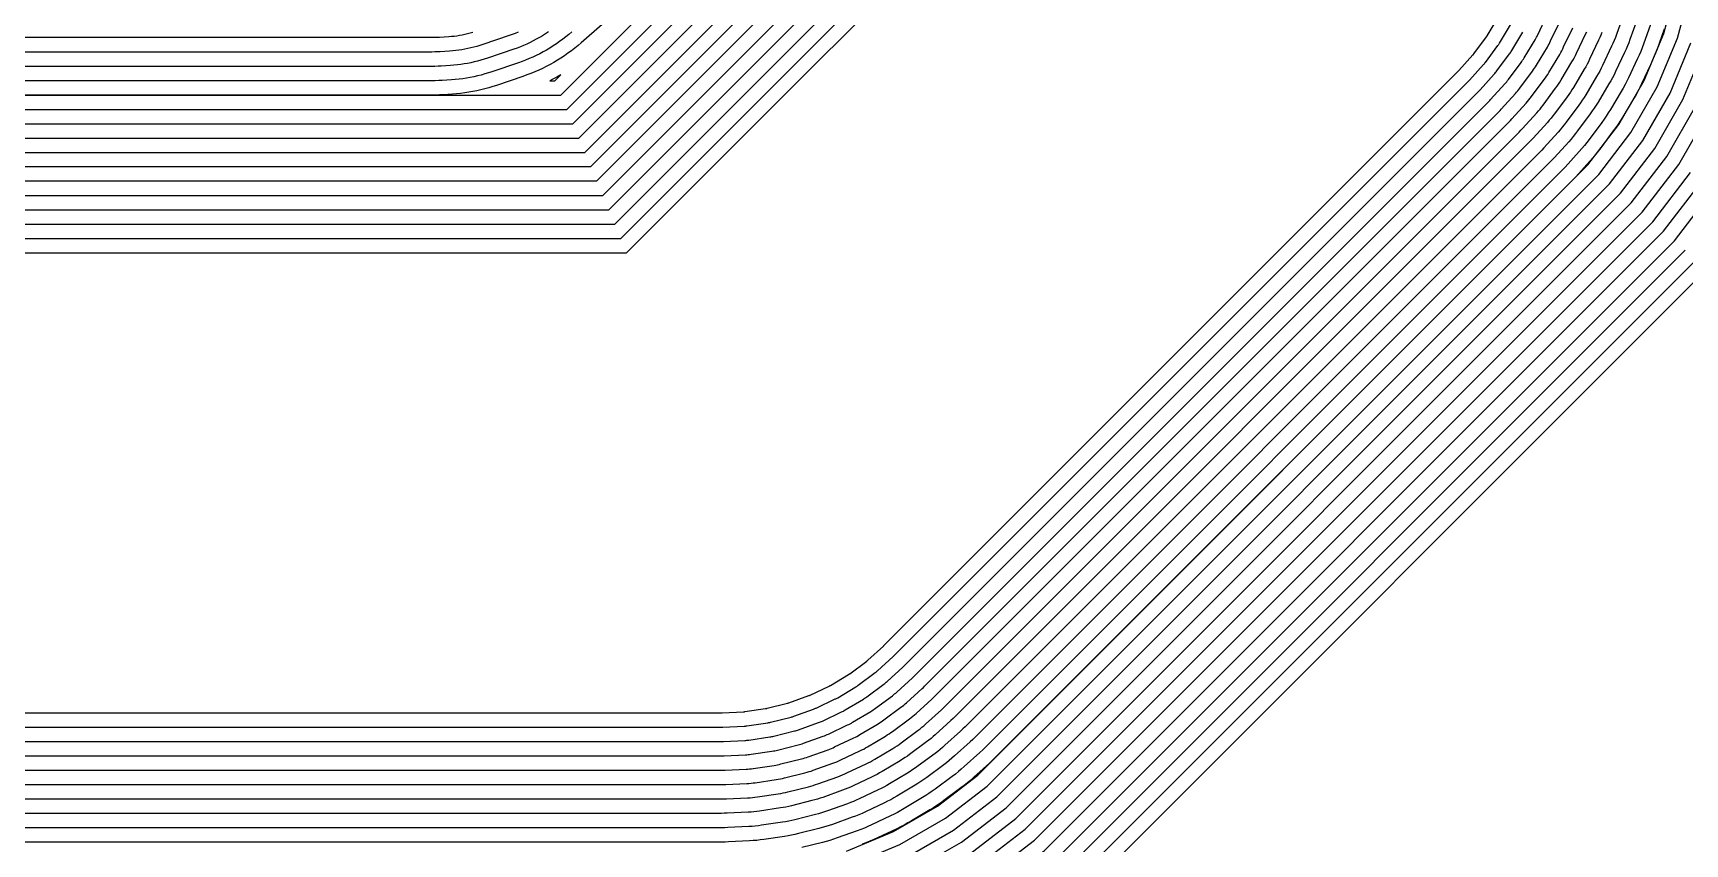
# Model space of a CAD drawing. Header units: metres. Extents: x -0.2 to 25.7, y -0.2 to 18.1.
# Drawn here: x 11.28 to 17.04, y 3.51 to 6.34 of the extents above; entities that cross this region are included whole.
import ezdxf

# ---------------------------------------------------------------- set-up
doc = ezdxf.new("R2010")
doc.units = ezdxf.units.M

msp = doc.modelspace()

# ---------------------------------------------------------------- linework, layer by layer
for points in [[(14.7792, 6.999), (13.3495, 5.5693), (10.0126, 5.5693)], [(14.7085, 6.999), (13.3288, 5.6193), (10.0333, 5.6193)], [(14.6377, 6.999), (13.3081, 5.6693), (10.054, 5.6693)], [(14.567, 6.999), (13.2874, 5.7193), (10.0747, 5.7193)], [(14.4963, 6.999), (13.2667, 5.7693), (10.0954, 5.7693)], [(14.4256, 6.999), (13.246, 5.8193), (10.1161, 5.8193)], [(14.3549, 6.999), (13.2253, 5.8693), (10.1369, 5.8693)], [(10.1576, 5.9193), (13.2046, 5.9193), (14.2842, 6.999)], [(10.1783, 5.9693), (13.1839, 5.9693), (14.2135, 6.999)], [(10.199, 6.0193), (13.1631, 6.0193), (14.1428, 6.999)], [(10.2197, 6.0693), (13.1424, 6.0693), (14.0721, 6.999)], [(10.2404, 6.1193), (13.1217, 6.1193), (14.0013, 6.999)], [(14.1161, 3.4874), (14.2797, 3.5551), (14.433, 3.6437), (14.5734, 3.7514), (16.6986, 5.8766), (16.8064, 6.0171), (16.8949, 6.1704), (16.9626, 6.3339), (17.0085, 6.5049)], [(9.5893, 3.3685), (13.7729, 3.3685), (13.9549, 3.3924), (14.1322, 3.4399), (14.3018, 3.5102), (14.4608, 3.602), (14.6064, 3.7137), (16.7363, 5.8436), (16.848, 5.9892), (16.9398, 6.1482), (17.0101, 6.3178), (17.0576, 6.4952)], [(16.8228, 6.3995), (16.798, 6.3302), (16.7942, 6.3199), (16.7901, 6.3096), (16.7857, 6.2994), (16.7811, 6.2894), (16.7496, 6.2228), (16.7448, 6.2129), (16.7397, 6.2031), (16.7344, 6.1934), (16.7288, 6.1839), (16.691, 6.1207), (16.6852, 6.1113), (16.6791, 6.1021), (16.6729, 6.093), (16.6664, 6.084), (16.6226, 6.0249), (16.6159, 6.0161), (16.609, 6.0075), (16.6019, 5.999), (16.5945, 5.9907), (16.5451, 5.9362), (16.5376, 5.9281), (16.5299, 5.9202), (14.5299, 3.9202), (14.522, 3.9125), (14.5139, 3.9049), (14.4593, 3.8555), (14.451, 3.8482), (14.4426, 3.8411), (14.434, 3.8342), (14.4252, 3.8275), (14.366, 3.7836), (14.3571, 3.7771), (14.348, 3.7709), (14.3387, 3.7649), (14.3293, 3.7591), (14.2661, 3.7212), (14.2566, 3.7157), (14.2469, 3.7103), (14.2371, 3.7052), (14.2272, 3.7004), (14.1606, 3.6689), (14.1506, 3.6643), (14.1404, 3.66), (14.1302, 3.6559), (14.1198, 3.652), (14.0505, 3.6272), (14.04, 3.6236), (14.0295, 3.6203), (14.0189, 3.6172), (14.0082, 3.6144), (13.9368, 3.5965), (13.926, 3.5939), (13.9152, 3.5917), (13.9044, 3.5896), (13.8935, 3.5879), (13.8206, 3.5771), (13.8097, 3.5756), (13.7987, 3.5744), (13.7877, 3.5734), (13.7767, 3.5727), (13.7031, 3.5691), (13.6921, 3.5687), (13.6811, 3.5686), (9.6811, 3.5686)], [(9.6811, 3.8186), (13.6811, 3.8186), (13.686, 3.8186), (13.6909, 3.8188), (13.7644, 3.8224), (13.7693, 3.8227), (13.7742, 3.8232), (13.7791, 3.8237), (13.784, 3.8244), (13.8568, 3.8352), (13.8616, 3.8359), (13.8665, 3.8368), (13.8713, 3.8379), (13.8761, 3.839), (13.9475, 3.8569), (13.9522, 3.8581), (13.9569, 3.8595), (13.9616, 3.861), (13.9663, 3.8626), (14.0356, 3.8874), (14.0402, 3.8891), (14.0448, 3.8909), (14.0493, 3.8929), (14.0537, 3.8949), (14.1203, 3.9264), (14.1247, 3.9285), (14.1291, 3.9308), (14.1334, 3.9332), (14.1376, 3.9356), (14.2008, 3.9735), (14.2049, 3.9761), (14.2091, 3.9788), (14.2131, 3.9815), (14.2171, 3.9844), (14.2762, 4.0283), (14.2801, 4.0312), (14.284, 4.0343), (14.2877, 4.0375), (14.2914, 4.0407), (14.346, 4.0902), (14.3496, 4.0935), (14.3531, 4.0969), (16.3531, 6.0969), (16.3565, 6.1005), (16.3598, 6.1041), (16.4093, 6.1586), (16.4126, 6.1623), (16.4157, 6.166), (16.4188, 6.1699), (16.4218, 6.1738), (16.4656, 6.2329), (16.4685, 6.2369), (16.4713, 6.241), (16.4739, 6.2451), (16.4765, 6.2493), (16.5144, 6.3124), (16.5169, 6.3167), (16.5192, 6.321), (16.5215, 6.3253), (16.5236, 6.3297), (16.5551, 6.3963)], [(9.6811, 3.9686), (13.6811, 3.9686), (13.6823, 3.9686), (13.6835, 3.9686), (13.7571, 3.9723), (13.7583, 3.9723), (13.7595, 3.9724), (13.7607, 3.9726), (13.7619, 3.9727), (13.8348, 3.9835), (13.836, 3.9837), (13.8372, 3.984), (13.8384, 3.9842), (13.8396, 3.9845), (13.911, 4.0024), (13.9122, 4.0027), (13.9134, 4.0031), (13.9146, 4.0034), (13.9157, 4.0038), (13.9851, 4.0286), (13.9862, 4.0291), (13.9874, 4.0295), (13.9885, 4.03), (13.9896, 4.0305), (14.0562, 4.062), (14.0573, 4.0625), (14.0584, 4.0631), (14.0594, 4.0637), (14.0605, 4.0643), (14.1237, 4.1022), (14.1247, 4.1028), (14.1257, 4.1035), (14.1267, 4.1042), (14.1277, 4.1049), (14.1869, 4.1488), (14.1879, 4.1495), (14.1888, 4.1503), (14.1898, 4.1511), (14.1907, 4.1519), (14.2452, 4.2013), (14.2461, 4.2022), (14.247, 4.203), (16.247, 6.203), (16.2479, 6.2039), (16.2487, 6.2048), (16.2982, 6.2594), (16.299, 6.2603), (16.2998, 6.2612), (16.3005, 6.2622), (16.3013, 6.2631), (16.3451, 6.3223), (16.3459, 6.3233), (16.3466, 6.3243), (16.3472, 6.3253), (16.3479, 6.3264), (16.3857, 6.3895)], [(16.8699, 6.3827), (16.8451, 6.3134), (16.8408, 6.3019), (16.8363, 6.2905), (16.8314, 6.2792), (16.8263, 6.268), (16.7948, 6.2015), (16.7894, 6.1904), (16.7838, 6.1795), (16.7779, 6.1688), (16.7717, 6.1582), (16.7338, 6.095), (16.7274, 6.0846), (16.7207, 6.0743), (16.7138, 6.0642), (16.7066, 6.0542), (16.6627, 5.9951), (16.6553, 5.9853), (16.6476, 5.9757), (16.6397, 5.9663), (16.6316, 5.9571), (16.5821, 5.9026), (16.5738, 5.8936), (16.5652, 5.8848), (14.5652, 3.8848), (14.5564, 3.8762), (14.5474, 3.8679), (14.4929, 3.8184), (14.4837, 3.8103), (14.4743, 3.8024), (14.4647, 3.7947), (14.4549, 3.7873), (14.3958, 3.7434), (14.3859, 3.7363), (14.3757, 3.7293), (14.3654, 3.7226), (14.355, 3.7162), (14.2918, 3.6783), (14.2812, 3.6721), (14.2705, 3.6662), (14.2596, 3.6606), (14.2486, 3.6552), (14.182, 3.6237), (14.1708, 3.6186), (14.1596, 3.6138), (14.1482, 3.6092), (14.1367, 3.6049), (14.0673, 3.5801), (14.0557, 3.5761), (14.044, 3.5724), (14.0322, 3.569), (14.0204, 3.5659), (13.9489, 3.548), (13.937, 3.5452), (13.925, 3.5426), (13.9129, 3.5404), (13.9008, 3.5384), (13.828, 3.5276), (13.8158, 3.526), (13.8036, 3.5246), (13.7914, 3.5236), (13.7791, 3.5228), (13.7056, 3.5192), (13.6933, 3.5187), (13.6811, 3.5186), (9.6811, 3.5186)], [(9.6811, 3.7686), (13.6811, 3.7686), (13.6872, 3.7687), (13.6933, 3.7689), (13.7669, 3.7725), (13.773, 3.7729), (13.7791, 3.7734), (13.7852, 3.7741), (13.7913, 3.7749), (13.8641, 3.7857), (13.8702, 3.7867), (13.8762, 3.7878), (13.8822, 3.7891), (13.8882, 3.7905), (13.9596, 3.8084), (13.9656, 3.81), (13.9715, 3.8117), (13.9773, 3.8135), (13.9831, 3.8155), (14.0524, 3.8403), (14.0582, 3.8425), (14.0639, 3.8447), (14.0695, 3.8472), (14.0751, 3.8497), (14.1417, 3.8812), (14.1472, 3.8839), (14.1526, 3.8867), (14.158, 3.8897), (14.1633, 3.8928), (14.2265, 3.9306), (14.2317, 3.9338), (14.2368, 3.9372), (14.2419, 3.9407), (14.2469, 3.9442), (14.306, 3.9881), (14.3109, 3.9918), (14.3157, 3.9957), (14.3204, 3.9996), (14.325, 4.0037), (14.3795, 4.0531), (14.384, 4.0573), (14.3884, 4.0616), (16.3884, 6.0616), (16.3927, 6.066), (16.3969, 6.0705), (16.4463, 6.125), (16.4504, 6.1296), (16.4544, 6.1343), (16.4582, 6.1391), (16.4619, 6.144), (16.5058, 6.2032), (16.5094, 6.2081), (16.5128, 6.2132), (16.5162, 6.2183), (16.5194, 6.2235), (16.5573, 6.2867), (16.5604, 6.292), (16.5633, 6.2974), (16.5661, 6.3028), (16.5688, 6.3083), (16.6003, 6.3749)], [(9.6811, 3.9186), (13.6811, 3.9186), (13.6835, 3.9186), (13.686, 3.9187), (13.7595, 3.9223), (13.762, 3.9225), (13.7644, 3.9227), (13.7669, 3.923), (13.7693, 3.9233), (13.8421, 3.9341), (13.8446, 3.9345), (13.847, 3.9349), (13.8494, 3.9354), (13.8518, 3.936), (13.9232, 3.9539), (13.9256, 3.9545), (13.9279, 3.9552), (13.9303, 3.9559), (13.9326, 3.9567), (14.0019, 3.9816), (14.0042, 3.9824), (14.0065, 3.9833), (14.0087, 3.9843), (14.011, 3.9853), (14.0775, 4.0168), (14.0797, 4.0179), (14.0819, 4.019), (14.0841, 4.0202), (14.0862, 4.0214), (14.1494, 4.0593), (14.1514, 4.0606), (14.1535, 4.0619), (14.1555, 4.0633), (14.1575, 4.0647), (14.2167, 4.1086), (14.2186, 4.1101), (14.2205, 4.1116), (14.2224, 4.1132), (14.2243, 4.1148), (14.2788, 4.1643), (14.2806, 4.1659), (14.2824, 4.1677), (16.2824, 6.1677), (16.2841, 6.1694), (16.2858, 6.1712), (16.3352, 6.2258), (16.3368, 6.2276), (16.3384, 6.2295), (16.3399, 6.2314), (16.3414, 6.2334), (16.3853, 6.2925), (16.3867, 6.2945), (16.3881, 6.2965), (16.3895, 6.2986), (16.3908, 6.3007), (16.4286, 6.3638)], [(9.6811, 3.7186), (13.6811, 3.7186), (13.6884, 3.7187), (13.6958, 3.7189), (13.7693, 3.7226), (13.7767, 3.723), (13.784, 3.7236), (13.7913, 3.7245), (13.7986, 3.7254), (13.8715, 3.7363), (13.8787, 3.7374), (13.886, 3.7388), (13.8932, 3.7403), (13.9003, 3.742), (13.9718, 3.7599), (13.9789, 3.7618), (13.986, 3.7638), (13.993, 3.766), (14, 3.7684), (14.0693, 3.7932), (14.0762, 3.7958), (14.083, 3.7985), (14.0898, 3.8014), (14.0965, 3.8045), (14.1631, 3.836), (14.1697, 3.8392), (14.1762, 3.8426), (14.1827, 3.8462), (14.189, 3.8499), (14.2522, 3.8877), (14.2584, 3.8916), (14.2646, 3.8956), (14.2707, 3.8998), (14.2767, 3.9041), (14.3358, 3.948), (14.3417, 3.9524), (14.3474, 3.957), (14.353, 3.9618), (14.3586, 3.9666), (14.4131, 4.0161), (14.4185, 4.0211), (14.4238, 4.0262), (16.4238, 6.0262), (16.4289, 6.0315), (16.4339, 6.0369), (16.4834, 6.0915), (16.4883, 6.097), (16.493, 6.1026), (16.4976, 6.1084), (16.5021, 6.1142), (16.5459, 6.1734), (16.5503, 6.1793), (16.5544, 6.1854), (16.5584, 6.1916), (16.5623, 6.1978), (16.6002, 6.261), (16.6039, 6.2674), (16.6074, 6.2738), (16.6108, 6.2804), (16.614, 6.287), (16.6455, 6.3535)], [(9.6811, 3.6686), (13.6811, 3.6686), (13.6897, 3.6687), (13.6982, 3.669), (13.7718, 3.6726), (13.7804, 3.6731), (13.7889, 3.6739), (13.7975, 3.6748), (13.806, 3.676), (13.8788, 3.6868), (13.8873, 3.6882), (13.8957, 3.6897), (13.9041, 3.6915), (13.9125, 3.6935), (13.9839, 3.7114), (13.9922, 3.7136), (14.0005, 3.716), (14.0087, 3.7186), (14.0168, 3.7214), (14.0861, 3.7462), (14.0942, 3.7492), (14.1022, 3.7523), (14.1101, 3.7557), (14.1179, 3.7593), (14.1844, 3.7908), (14.1922, 3.7946), (14.1998, 3.7985), (14.2073, 3.8027), (14.2147, 3.807), (14.2779, 3.8448), (14.2852, 3.8493), (14.2924, 3.854), (14.2995, 3.8589), (14.3064, 3.8639), (14.3656, 3.9078), (14.3724, 3.913), (14.3791, 3.9184), (14.3857, 3.9239), (14.3921, 3.9296), (14.4467, 3.979), (14.453, 3.9849), (14.4591, 3.9909), (16.4591, 5.9909), (16.4651, 5.997), (16.471, 6.0033), (16.5204, 6.0579), (16.5261, 6.0643), (16.5317, 6.0709), (16.537, 6.0776), (16.5422, 6.0844), (16.5861, 6.1436), (16.5911, 6.1505), (16.596, 6.1576), (16.6007, 6.1648), (16.6052, 6.1721), (16.643, 6.2353), (16.6474, 6.2427), (16.6515, 6.2502), (16.6555, 6.2579), (16.6592, 6.2656), (16.6907, 6.3322), (16.6943, 6.34)], [(9.6811, 3.8686), (13.6811, 3.8686), (13.6847, 3.8686), (13.6884, 3.8688), (13.762, 3.8724), (13.7656, 3.8726), (13.7693, 3.8729), (13.773, 3.8733), (13.7766, 3.8738), (13.8495, 3.8846), (13.8531, 3.8852), (13.8567, 3.8859), (13.8603, 3.8866), (13.8639, 3.8875), (13.9353, 3.9054), (13.9389, 3.9063), (13.9424, 3.9074), (13.9459, 3.9085), (13.9494, 3.9097), (14.0188, 3.9345), (14.0222, 3.9358), (14.0256, 3.9371), (14.029, 3.9386), (14.0324, 3.9401), (14.0989, 3.9716), (14.1022, 3.9732), (14.1055, 3.9749), (14.1087, 3.9767), (14.1119, 3.9785), (14.1751, 4.0164), (14.1782, 4.0183), (14.1813, 4.0203), (14.1843, 4.0224), (14.1873, 4.0246), (14.2465, 4.0684), (14.2494, 4.0707), (14.2523, 4.073), (14.2551, 4.0753), (14.2578, 4.0778), (14.3124, 4.1272), (14.3151, 4.1297), (14.3177, 4.1323), (16.3177, 6.1323), (16.3203, 6.1349), (16.3228, 6.1376), (16.3723, 6.1922), (16.3747, 6.195), (16.3771, 6.1978), (16.3794, 6.2006), (16.3816, 6.2036), (16.4255, 6.2627), (16.4276, 6.2657), (16.4297, 6.2687), (16.4317, 6.2718), (16.4336, 6.275), (16.4715, 6.3381)], [(16.7475, 6.3378), (16.7439, 6.3287), (16.74, 6.3197), (16.7359, 6.3108), (16.7044, 6.2442), (16.7001, 6.2354), (16.6956, 6.2267), (16.6909, 6.2181), (16.6859, 6.2096), (16.6481, 6.1464), (16.6429, 6.1381), (16.6376, 6.1298), (16.632, 6.1218), (16.6263, 6.1138), (16.5824, 6.0546), (16.5764, 6.0468), (16.5703, 6.0392), (16.564, 6.0317), (16.5575, 6.0243), (16.508, 5.9697), (16.5014, 5.9625), (16.4945, 5.9555), (14.4945, 3.9555), (14.4875, 3.9487), (14.4803, 3.942), (14.4257, 3.8925), (14.4184, 3.886), (14.4109, 3.8797), (14.4032, 3.8736), (14.3954, 3.8676), (14.3362, 3.8238), (14.3283, 3.818), (14.3202, 3.8125), (14.3119, 3.8071), (14.3036, 3.802), (14.2404, 3.7641), (14.2319, 3.7592), (14.2233, 3.7544), (14.2146, 3.7499), (14.2058, 3.7456), (14.1392, 3.7141), (14.1303, 3.71), (14.1213, 3.7062), (14.1122, 3.7025), (14.103, 3.6991), (14.0336, 3.6743), (14.0244, 3.6711), (14.015, 3.6681), (14.0056, 3.6654), (13.9961, 3.6629), (13.9246, 3.645), (13.9151, 3.6427), (13.9055, 3.6407), (13.8958, 3.6389), (13.8861, 3.6373), (13.8133, 3.6265), (13.8036, 3.6252), (13.7938, 3.6241), (13.784, 3.6233), (13.7742, 3.6227), (13.7007, 3.6191), (13.6909, 3.6187), (13.6811, 3.6186), (9.6811, 3.6186)], [(13.2655, 6.3658), (13.1924, 6.3017), (13.1813, 6.2921), (13.1698, 6.2829), (13.1582, 6.2738), (13.1463, 6.2651), (13.1342, 6.2567), (13.122, 6.2486), (13.1095, 6.2407), (13.0968, 6.2332), (13.084, 6.226), (13.071, 6.2191), (13.0578, 6.2125), (13.0445, 6.2063), (13.031, 6.2004), (13.0173, 6.1948), (13.0036, 6.1896), (12.9897, 6.1847), (12.8977, 6.1534), (12.8841, 6.149), (12.8704, 6.1449), (12.8567, 6.1411), (12.8428, 6.1377), (12.8289, 6.1346), (12.8149, 6.1318), (12.8008, 6.1293), (12.7867, 6.1272), (12.7725, 6.1254), (12.7583, 6.124), (12.7441, 6.1229), (12.7116, 6.1207), (12.6985, 6.12), (12.6854, 6.1196), (12.6723, 6.1195), (10.5921, 6.1195)], [(13.078, 6.3394), (13.0678, 6.3326), (13.0574, 6.3261), (13.0468, 6.3198), (13.0361, 6.3138), (13.0253, 6.3081), (13.0143, 6.3026), (13.0032, 6.2974), (12.992, 6.2925), (12.9806, 6.2878), (12.9691, 6.2834), (12.9576, 6.2794), (12.8656, 6.2481), (12.8542, 6.2444), (12.8428, 6.241), (12.8314, 6.2379), (12.8198, 6.235), (12.8082, 6.2324), (12.7965, 6.2301), (12.7848, 6.228), (12.773, 6.2263), (12.7612, 6.2248), (12.7494, 6.2236), (12.7375, 6.2227), (12.705, 6.2205), (12.6941, 6.2199), (12.6832, 6.2196), (12.6723, 6.2195), (10.5921, 6.2195)], [(13.1595, 6.3393), (13.1492, 6.3305), (13.1388, 6.322), (13.1281, 6.3138), (13.1172, 6.3058), (13.1061, 6.298), (13.0949, 6.2906), (13.0834, 6.2834), (13.0718, 6.2765), (13.0601, 6.2699), (13.0481, 6.2636), (13.0361, 6.2576), (13.0238, 6.2518), (13.0115, 6.2464), (12.999, 6.2413), (12.9864, 6.2365), (12.9736, 6.232), (12.8816, 6.2008), (12.8692, 6.1967), (12.8566, 6.193), (12.844, 6.1895), (12.8313, 6.1863), (12.8185, 6.1835), (12.8057, 6.1809), (12.7928, 6.1787), (12.7799, 6.1767), (12.7669, 6.1751), (12.7539, 6.1738), (12.7408, 6.1728), (12.7083, 6.1706), (12.6963, 6.17), (12.6843, 6.1696), (12.6723, 6.1695), (10.5921, 6.1695)], [(12.9724, 6.3385), (12.9622, 6.3343), (12.9519, 6.3304), (12.9415, 6.3267), (12.8495, 6.2955), (12.8393, 6.2922), (12.829, 6.2891), (12.8187, 6.2862), (12.8083, 6.2837), (12.7979, 6.2813), (12.7874, 6.2792), (12.7768, 6.2774), (12.7662, 6.2758), (12.7556, 6.2745), (12.7449, 6.2734), (12.7343, 6.2726), (12.7018, 6.2704), (12.692, 6.2699), (12.6821, 6.2696), (12.6723, 6.2695), (10.5921, 6.2695)], [(12.8152, 6.3371), (12.8061, 6.3346), (12.7968, 6.3323), (12.7875, 6.3302), (12.7782, 6.3284), (12.7688, 6.3267), (12.7594, 6.3253), (12.75, 6.3241), (12.7405, 6.3232), (12.731, 6.3224), (12.6985, 6.3203), (12.6898, 6.3198), (12.6811, 6.3196), (12.6723, 6.3195), (10.5921, 6.3195)], [(16.917, 6.3658), (16.8922, 6.2965), (16.8875, 6.2839), (16.8825, 6.2713), (16.8771, 6.2589), (16.8715, 6.2467), (16.84, 6.1801), (16.8341, 6.168), (16.8279, 6.156), (16.8214, 6.1441), (16.8146, 6.1325), (16.7767, 6.0693), (16.7696, 6.0578), (16.7623, 6.0465), (16.7546, 6.0354), (16.7467, 6.0244), (16.7029, 5.9653), (16.6947, 5.9546), (16.6863, 5.944), (16.6776, 5.9337), (16.6686, 5.9236), (16.6192, 5.869), (16.61, 5.8591), (16.6006, 5.8495), (14.6006, 3.8495), (14.5909, 3.84), (14.581, 3.8308), (14.5265, 3.7814), (14.5163, 3.7724), (14.506, 3.7638), (14.4955, 3.7553), (14.4847, 3.7471), (14.4256, 3.7033), (14.4146, 3.6954), (14.4035, 3.6877), (14.3922, 3.6804), (14.3807, 3.6733), (14.3175, 3.6354), (14.3059, 3.6286), (14.2941, 3.6221), (14.2821, 3.6159), (14.2699, 3.61), (14.2034, 3.5785), (14.1911, 3.5729), (14.1787, 3.5676), (14.1662, 3.5626), (14.1535, 3.5579), (14.0842, 3.533), (14.0714, 3.5287), (14.0585, 3.5246), (14.0456, 3.5208), (14.0325, 3.5174), (13.9611, 3.4995)], [(16.9641, 6.349), (16.9392, 6.2797), (16.9341, 6.2659), (16.9286, 6.2522), (16.9228, 6.2387), (16.9167, 6.2253), (16.8852, 6.1587), (16.8788, 6.1455), (16.872, 6.1324), (16.8649, 6.1195), (16.8575, 6.1068), (16.8196, 6.0436), (16.8119, 6.0311), (16.8039, 6.0187), (16.7955, 6.0066), (16.7869, 5.9947), (16.743, 5.9355), (16.7341, 5.9238), (16.7249, 5.9123), (16.7154, 5.901), (16.7057, 5.89), (16.6562, 5.8354), (16.6462, 5.8246), (16.6359, 5.8141), (14.6359, 3.8141), (14.6254, 3.8038), (14.6146, 3.7938), (14.56, 3.7443), (14.549, 3.7346), (14.5377, 3.7251), (14.5262, 3.7159), (14.5145, 3.707), (14.4554, 3.6631), (14.4434, 3.6545), (14.4313, 3.6462), (14.4189, 3.6381), (14.4064, 3.6304), (14.3432, 3.5926), (14.3305, 3.5851), (14.3176, 3.578), (14.3046, 3.5713), (14.2913, 3.5648), (14.2248, 3.5333), (14.2114, 3.5272), (14.1978, 3.5214), (14.1842, 3.5159), (14.1704, 3.5108)], [(9.5827, 3.2685), (13.7794, 3.2685), (13.9744, 3.2941), (14.1644, 3.345), (14.3461, 3.4203), (14.5165, 3.5187), (14.6725, 3.6384), (16.8116, 5.7775), (16.9314, 5.9335), (17.0297, 6.1039), (17.105, 6.2856)], [(9.586, 3.3185), (13.7761, 3.3185), (13.9646, 3.3433), (14.1483, 3.3925), (14.324, 3.4653), (14.4886, 3.5603), (14.6395, 3.6761), (16.7739, 5.8105), (16.8897, 5.9614), (16.9848, 6.126), (17.0575, 6.3017)], [(13.0832, 6.1693), (13.101, 6.1693), (13.1213, 6.1896), (13.1079, 6.1821), (13.0938, 6.1746), (13.0832, 6.1693)], [(9.5762, 3.1685), (13.786, 3.1685), (13.994, 3.1958), (14.1966, 3.2501), (14.3905, 3.3304), (14.5722, 3.4353), (14.7386, 3.563), (16.887, 5.7114), (17.0147, 5.8779), (17.1196, 6.0596)], [(9.5794, 3.2185), (13.7827, 3.2185), (13.9842, 3.245), (14.1805, 3.2976), (14.3683, 3.3754), (14.5443, 3.477), (14.7056, 3.6007), (16.8493, 5.7445), (16.973, 5.9057), (17.0746, 6.0817)], [(9.5696, 3.0685), (13.7925, 3.0685), (14.0135, 3.0976), (14.2288, 3.1553), (14.4348, 3.2406), (14.6278, 3.352), (14.8047, 3.4877), (16.9623, 5.6453), (17.098, 5.8222)], [(9.5729, 3.1185), (13.7892, 3.1185), (14.0038, 3.1467), (14.2127, 3.2027), (14.4126, 3.2855), (14.6, 3.3937), (14.7716, 3.5254), (16.9246, 5.6784), (17.0563, 5.85)], [(9.5663, 3.0185), (13.7958, 3.0185), (14.0233, 3.0484), (14.245, 3.1078), (14.457, 3.1956), (14.6557, 3.3104), (14.8377, 3.45), (17, 5.6123), (17.1397, 5.7943)], [(9.5598, 2.9185), (13.8024, 2.9185), (14.0429, 2.9501), (14.2772, 3.0129), (14.5013, 3.1057), (14.7114, 3.227), (14.9038, 3.3747), (17.0753, 5.5462)], [(9.5631, 2.9685), (13.7991, 2.9685), (14.0331, 2.9993), (14.2611, 3.0604), (14.4791, 3.1507), (14.6835, 3.2687), (14.8707, 3.4124), (17.0377, 5.5793)], [(9.5565, 2.8685), (13.8056, 2.8685), (14.0526, 2.901), (14.2933, 2.9655), (14.5234, 3.0608), (14.7392, 3.1854), (14.9368, 3.337), (17.113, 5.5132)]]:
    msp.add_lwpolyline(points)

doc.saveas('drawing.dxf')
